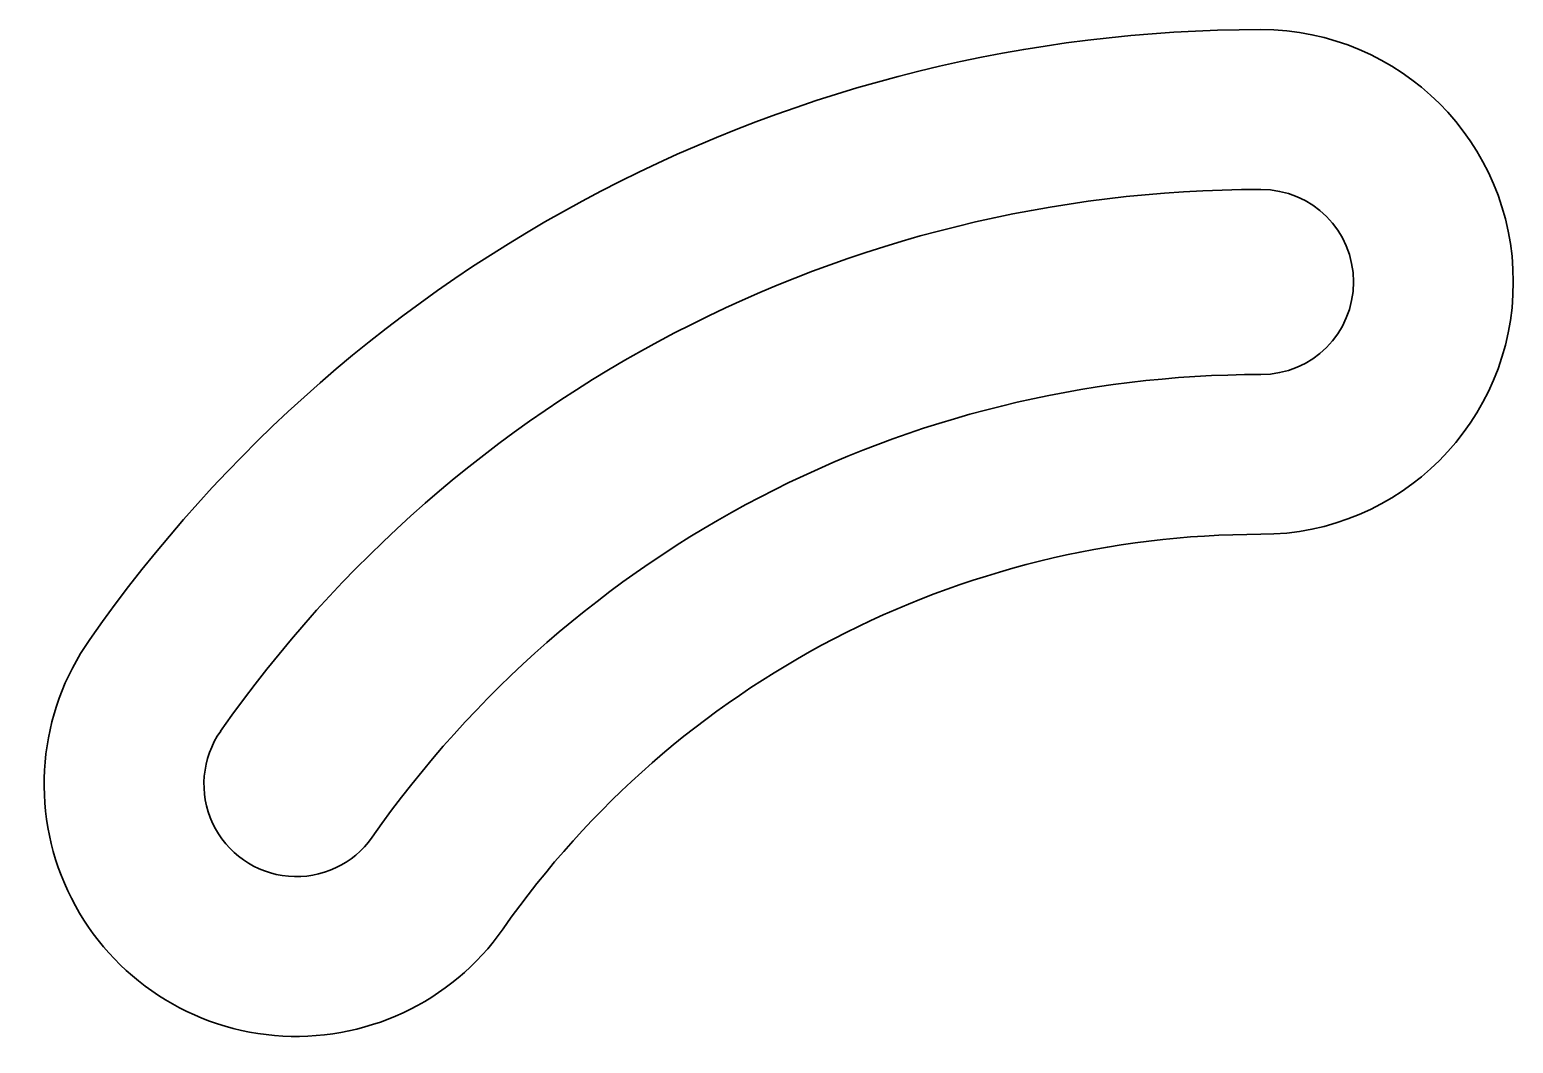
# Model space of a CAD drawing. Header units: inches. Extents: x -0.9 to 87.3, y -0.5 to 59.8.
import ezdxf

# ---------------------------------------------------------------- set-up
doc = ezdxf.new("R2010")
doc.units = ezdxf.units.IN
doc.header["$MEASUREMENT"] = 0
doc.layers.add('SIMUMAK Visible (ISO)', color=7, linetype='Continuous', lineweight=35)

# ---------------------------------------------------------------- blocks, each defined once
blk = doc.blocks.new('CDR-IN-V029-CRCD001_Sheet_6_CDR-IN-V029-CRCD001')
at = {"layer": 'SIMUMAK Visible (ISO)', "extrusion": (0, 0, -1)}
for centre, radius, start, end in [((-28.67, -55.075), 85, 35, 90), ((-28.67, 14.925), 15, 90, 270), ((-28.67, -55.075), 75.5, 35, 90), ((-28.67, 14.925), 5.5, 90, 270), ((28.67, -14.925), 15, 215, 35), ((28.67, -14.925), 5.5, 215, 35)]:
    blk.add_arc(centre, radius, start, end, dxfattribs=at)
at = {"layer": 'SIMUMAK Visible (ISO)'}
for radius in [64.5, 55]:
    blk.add_arc((28.67, -55.075), radius, 90, 145, dxfattribs=at)

msp = doc.modelspace()

# ---------------------------------------------------------------- block references
msp.add_blockref('CDR-IN-V029-CRCD001_Sheet_6_CDR-IN-V029-CRCD001', (43.613, 29.868))

doc.saveas('drawing.dxf')
